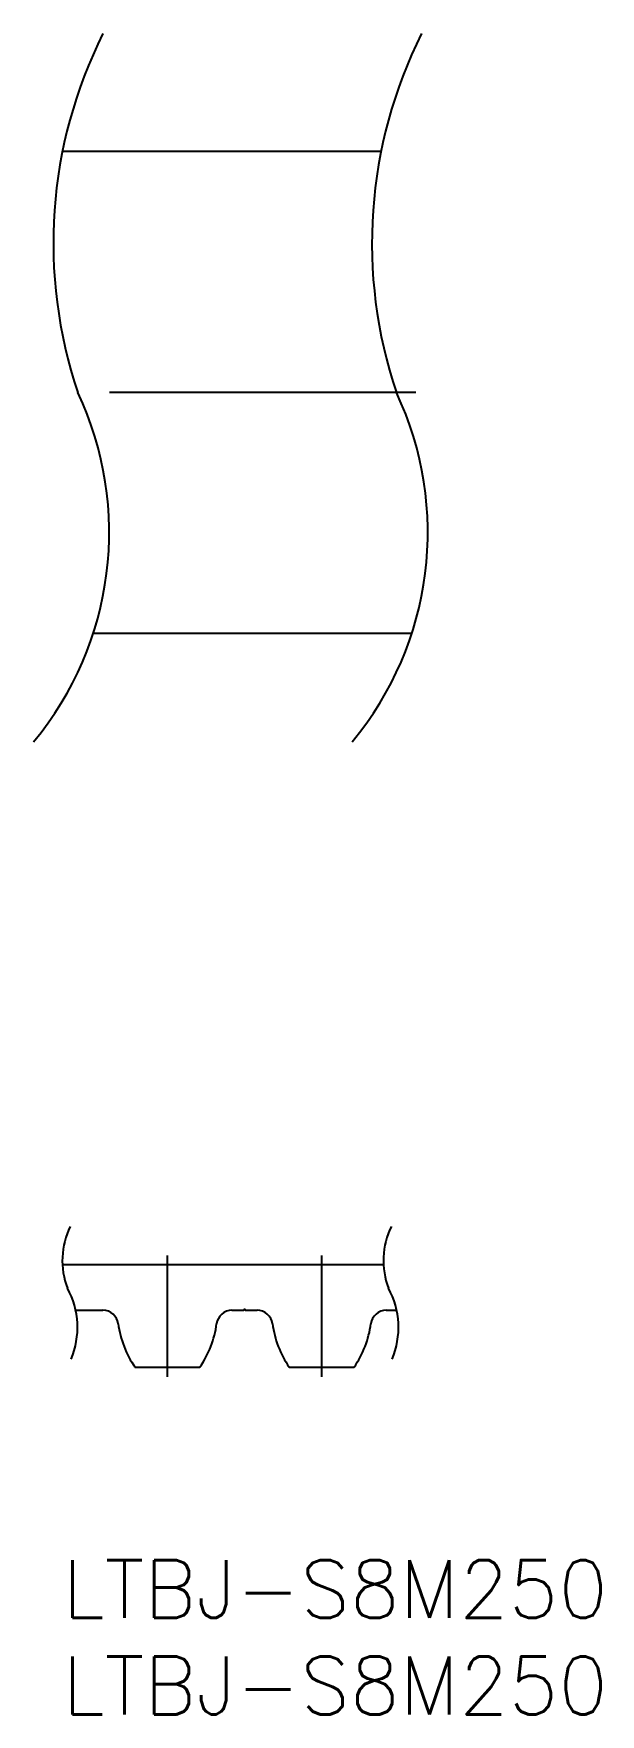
# Model space of a CAD drawing. Extents: x -1.5 to 27.9, y -8 to 79.1.
import ezdxf

# ---------------------------------------------------------------- set-up
doc = ezdxf.new("R2010")
doc.units = 0
doc.header["$LTSCALE"] = 0.5
doc.linetypes.add('CENTER', pattern=[50.8, 31.75, -6.35, 6.35, -6.35])
for name, color, linetype in [('MSM_CENTER', 1, 'CENTER'), ('MSM_CONTINUOUS', 7, 'CONTINUOUS'), ('MSM_NARROW', 5, 'CONTINUOUS'), ('MSM_PART_NUMBER', 7, 'CONTINUOUS')]:
    doc.layers.add(name, color=color, linetype=linetype)
doc.styles.get("Standard").update_dxf_attribs({"font": 'txt.shx', "height": 3, "bigfont": 'bigfont.shx'})

# ---------------------------------------------------------------- blocks, each defined once
blk = doc.blocks.new('*U4')
at = {"layer": 'MSM_PART_NUMBER'}
blk.add_text('LTBJ-S8M250', height=3, dxfattribs=at).set_placement((0, -3))
blk = doc.blocks.new('*U5')
at = {"layer": 'MSM_PART_NUMBER'}
blk.add_text('LTBJ-S8M250', height=3, dxfattribs=at).set_placement((0, -8))

msp = doc.modelspace()

# ---------------------------------------------------------------- linework, layer by layer
at = {"layer": 'MSM_CENTER'}
for p, q in [((18.32, 60.537), (-0.203, 60.537)), ((5.445, 9.5), (5.445, 15.8)), ((13.445, 9.5), (13.445, 15.8))]:
    msp.add_line(p, q, dxfattribs=at)
at = {"layer": 'MSM_CONTINUOUS'}
for p, q in [((16.523, 73.037), (0, 73.037)), ((18.118, 48.037), (1.594, 48.037)), ((16.651, 15.3), (0, 15.3)), ((0.687, 12.95), (2.098, 12.95)), ((8.791, 12.95), (9.405, 12.95)), ((9.415, 12.99), (9.415, 12.96)), ((9.465, 13), (9.425, 13)), ((9.475, 12.96), (9.475, 12.99)), ((9.485, 12.95), (10.098, 12.95)), ((16.791, 12.95), (17.338, 12.95)), ((3.763, 10), (7.127, 10)), ((11.763, 10), (15.127, 10))]:
    msp.add_line(p, q, dxfattribs=at)
for centre, radius, start, end in [((2.098, 12.15), 0.8, 7.66226, 90), ((8.045, 12.95), 5.2, 187.66226, 214.5627), ((2.845, 12.95), 5.2, 325.4373, 352.33774), ((8.791, 12.15), 0.8, 90, 172.33774), ((9.405, 12.96), 0.01, 270, 0), ((9.425, 12.99), 0.01, 90, 180), ((9.465, 12.99), 0.01, 0, 90), ((9.485, 12.96), 0.01, 180, 270), ((10.098, 12.15), 0.8, 7.66226, 90), ((16.045, 12.95), 5.2, 187.66226, 214.5627), ((10.845, 12.95), 5.2, 325.4373, 352.33774), ((16.791, 12.15), 0.8, 90, 172.33774)]:
    msp.add_arc(centre, radius, start, end, dxfattribs=at)
at = {"layer": 'MSM_NARROW'}
for centre, radius, start, end in [((23.767, 68.277), 24.239, 153.36362, 198.62146), ((40.29, 68.277), 24.239, 153.36362, 198.62146), ((-14.555, 53.282), 16.98, 320.27459, 25.29426), ((1.968, 53.282), 16.98, 320.27459, 25.29426), ((3.972, 15.526), 3.979, 153.62112, 201.05288), ((20.623, 15.526), 3.979, 153.62112, 201.05288), ((-3.436, 12.065), 4.217, 336.98248, 28.80006), ((13.215, 12.065), 4.217, 336.98248, 28.80006)]:
    msp.add_arc(centre, radius, start, end, dxfattribs=at)

# ---------------------------------------------------------------- block references
at = {"layer": 'MSM_CONTINUOUS'}
for name in ['*U4', '*U5']:
    msp.add_blockref(name, (0, 0), dxfattribs=at)

doc.saveas('drawing.dxf')
